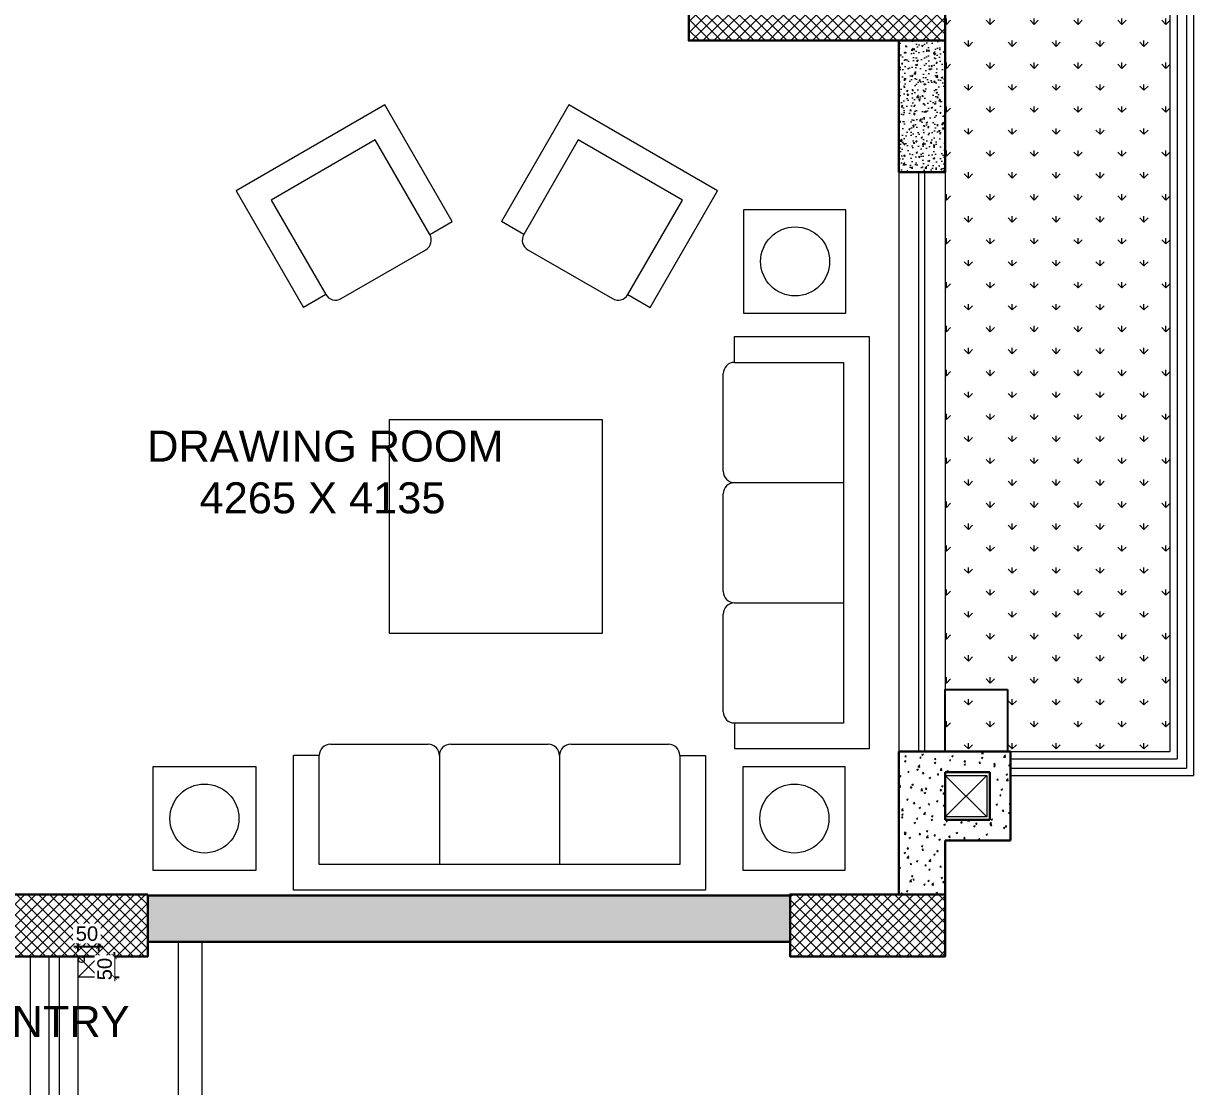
# Model space of a CAD drawing. Header units: millimetres. Extents: x 2919505 to 2966223, y -2460693 to -2283121.
# Drawn here: x 2951538 to 2957194, y -2301560 to -2296423 of the extents above; entities that cross this region are included whole.
import ezdxf

# ---------------------------------------------------------------- set-up
doc = ezdxf.new("R2010")
doc.units = ezdxf.units.MM
doc.header["$LTSCALE"] = 100
doc.header["$MEASUREMENT"] = 0
doc.header["$PDMODE"] = 67
doc.linetypes.add('DASHED2', pattern=[0.375, 0.25, -0.125])
doc.linetypes.add('HIDDEN', pattern=[0.375, 0.25, -0.125])
for name, color, linetype, lineweight in [('-AC-HVAC_TEXT', 7, 'Continuous', 15), ('ACC BLOCK', 211, 'Continuous', 30), ('COL H', 252, 'Continuous', 5), ('furniture', 5, 'Continuous', 18), ('MKG TEXT', 7, 'Continuous', 25), ('PROJ.', 7, 'DASHED2', 18), ('RAILING', 222, 'Continuous', 15), ('S-BALCONY HATCH', 34, 'Continuous', 5), ('Stairs', 2, 'Continuous', 18), ('text', 7, 'Continuous', 9), ('WALL HATCH', 43, 'Continuous', 5), ('win', 150, 'Continuous', 18)]:
    doc.layers.add(name, color=color, linetype=linetype, lineweight=lineweight)
doc.layers.add('cutout', color=7, linetype='HIDDEN', lineweight=20, true_color=0x0544ff)
doc.layers.add('STR. COLUMN', color=7, linetype='Continuous', lineweight=30, true_color=0xf50000)
doc.layers.add('DIM SECTION', color=1, linetype='Continuous')
doc.styles.get("Standard").update_dxf_attribs({"font": 'sanss___.ttf'})
doc.dimstyles.new('D100', dxfattribs={"dimtxt": 170, "dimasz": 100, "dimexe": 85, "dimexo": 85, "dimgap": 25, "dimtad": 3, "dimdec": 0, "dimrnd": 5, "dimtxsty": 'Standard', "dimblk": 'ARCHTICK', "dimcen": 100, "dimdle": 85, "dimclrd": 256, "dimclre": 256, "dimclrt": 256, "dimadec": 0, "dimazin": 0, "dimtfac": 1, "dimtdec": 0, "dimtmove": 1, "dimatfit": 3, "dimfxl": 1, "dimlwd": -1, "dimlwe": -1, "dimarcsym": 0})

# ---------------------------------------------------------------- blocks, each defined once
blk = doc.blocks.new('col12')
at = {"layer": 'COL H', "lineweight": 5}
h = blk.add_hatch(dxfattribs=at)
h.set_pattern_fill('ANSI37', color=256, scale=300)
h.paths.add_polyline_path([(2929934.3, -2444376.1), (2929934.3, -2444146.1), (2928694.7, -2444146.1), (2928694.7, -2444376.1)])
at = {"color": 4, "ltscale": 0.1}
blk.add_lwpolyline([(2929934.3, -2444376.1), (2929934.3, -2444146.1), (2928694.7, -2444146.1), (2928694.7, -2444376.1)], close=True, dxfattribs=at)
blk = doc.blocks.new('col-1')
at = {"layer": 'COL H', "lineweight": 5, "ltscale": 0.1}
h = blk.add_hatch(dxfattribs=at)
h.set_pattern_fill('ANSI37', color=256, scale=300)
h.paths.add_polyline_path([(2928694.7, -2448501.1), (2928694.7, -2448801.1), (2929444.7, -2448801.1), (2929444.7, -2448501.1)])
at = {"layer": 'STR. COLUMN', "color": 4}
blk.add_lwpolyline([(2928694.7, -2448501.1), (2928694.7, -2448801.1), (2929444.7, -2448801.1), (2929444.7, -2448501.1)], close=True, dxfattribs=at)
blk = doc.blocks.new('_ArchTick')
at = {"const_width": 0.15}
blk.add_lwpolyline([(-0.5, -0.5), (0.5, 0.5)], dxfattribs=at)
blk = doc.blocks.new('*D1882')
at = {"layer": 'DIM SECTION', "ltscale": 0.1, "transparency": 16777216}
for p, q in [((2951927.3, -2300931.3), (2952001.9, -2300931.3)), ((2951976.9, -2300911.3), (2951976.9, -2301051.3)), ((2951927.3, -2301031.3), (2952001.9, -2301031.3))]:
    blk.add_line(p, q, dxfattribs=at)
at = {"layer": 'DIM SECTION', "ltscale": 0.1, "transparency": 16777216, "insert": (2951931.1, -2300992.4), "char_height": 50, "attachment_point": 5, "rotation": 90, "bg_fill": 3, "box_fill_scale": 1.25, "bg_fill_color": 256, "bg_fill_true_color": 13158600, "bg_fill_transparency": 0}
blk.add_mtext('{\\H1.4x;50}', dxfattribs=at)
at = {"layer": 'Defpoints', "color": 0, "ltscale": 0.1, "transparency": 16777216}
for p in [(2951902.3, -2300931.3), (2951902.3, -2301031.3), (2951976.9, -2301031.3)]:
    blk.add_point(p, dxfattribs=at)
at = {"layer": 'DIM SECTION', "ltscale": 0.1, "transparency": 16777216, "xscale": 25, "yscale": 25, "zscale": 25}
for p, rotation in [((2951976.9, -2300931.3), 90), ((2951976.9, -2301031.3), 270)]:
    blk.add_blockref('_ArchTick', p, dxfattribs=dict(at, rotation=rotation))
blk = doc.blocks.new('*D1883')
at = {"layer": 'Defpoints', "color": 0, "ltscale": 0.1, "transparency": 16777216}
for p in [(2951802.3, -2300931.3), (2951902.3, -2300931.3)]:
    blk.add_point(p, dxfattribs=at)
at = {"layer": 'DIM SECTION', "ltscale": 0.1, "transparency": 16777216}
for p, q in [((2951782.3, -2300882.4), (2951922.3, -2300882.4)), ((2951802.3, -2300906.3), (2951802.3, -2300857.4)), ((2951902.3, -2300906.3), (2951902.3, -2300857.4))]:
    blk.add_line(p, q, dxfattribs=at)
at = {"layer": 'DIM SECTION', "ltscale": 0.1, "transparency": 16777216, "insert": (2951845.4, -2300821.4), "char_height": 50, "attachment_point": 5, "bg_fill": 3, "box_fill_scale": 1.25, "bg_fill_color": 256, "bg_fill_true_color": 13158600, "bg_fill_transparency": 0}
blk.add_mtext('{\\H1.4x;50}', dxfattribs=at)
at = {"layer": 'Defpoints', "color": 0, "ltscale": 0.1, "transparency": 16777216}
blk.add_point((2951902.3, -2300882.4), dxfattribs=at)
at = {"layer": 'DIM SECTION', "ltscale": 0.1, "transparency": 16777216, "xscale": 25, "yscale": 25, "zscale": 25, "rotation": 180}
blk.add_blockref('_ArchTick', (2951802.3, -2300882.4), dxfattribs=at)
at = {"layer": 'DIM SECTION', "ltscale": 0.1, "transparency": 16777216, "xscale": 25, "yscale": 25, "zscale": 25}
blk.add_blockref('_ArchTick', (2951902.3, -2300882.4), dxfattribs=at)

msp = doc.modelspace()

# ---------------------------------------------------------------- hatches: boundary and pattern name
at = {"layer": 'S-BALCONY HATCH'}
h = msp.add_hatch(dxfattribs=at)
h.set_pattern_fill('GRASS', color=256, scale=150, style=0)
h.set_pattern_definition([(90, (3841544.24, -1877785.68), (-106.066017, 106.066017), [28.125, -184.007034]), (45, (3841544.24, -1877785.68), (-106.066017, 106.066017), [28.125, -121.875]), (135, (3841544.24, -1877785.68), (-106.066017, -106.066017), [28.125, -121.875])])
h.paths.add_polyline_path([(2955619.2, -2293791.3), (2954984.2, -2293791.3), (2954984.2, -2294825.3), (2954984.2, -2296276.3), (2955993.8, -2296276.3), (2955993.8, -2299941.3), (2956308.8, -2299941.3), (2956308.8, -2299941.3), (2957078.8, -2299941.3), (2957078.8, -2294170.3), (2957078.8, -2294170.3), (2957078.8, -2293721.3), (2955993.8, -2293721.3), (2955990.4, -2293721.3), (2955619.2, -2293721.3)])
at = {"layer": 'WALL HATCH'}
h = msp.add_hatch(dxfattribs=at)
h.set_pattern_fill('AR-CONC', color=8, scale=10, style=0)
h.set_pattern_definition([(50, (36.665, 147869.8), (71.7260183, -6.2752135), [7.5, -82.5]), (355, (36.665, 147869.8), (-13.8751334, 75.2192134), [6, -66]), (100.4514445, (42.64, 147869.28), (57.8508847, 68.9439991), [6.3740192, -70.1142112]), (46.1842, (36.665, 147889.8), (106.724133, -16.551928), [11.25, -123.75]), (96.6356355, (45.56, 147888.42), (93.4661946, 97.41186), [9.5610342, -105.171376]), (351.184164, (36.67, 147889.8), (93.4661945, 97.41186), [9, -99]), (21, (46.665, 147884.8), (59.6907052, -40.2618891), [7.5, -82.5]), (326, (46.665, 147884.8), (24.3315332, 72.5150045), [6, -66]), (71.4514447, (51.64, 147881.446), (84.0222377, 32.2531153), [6.374019, -70.1142112]), (37.5, (36.665, 147869.8), (1.21598553, 33.28938538), [0, -65.2, 0, -67, 0, -66.25]), (7.5, (36.665, 147869.8), (26.30695374, 39.4411712), [0, -38.2, 0, -63.7, 0, -25.25]), (327.5, (14.365, 147869.8), (53.38224362, -2.25548717), [0, -25, 0, -78, 0, -103.5]), (317.5, (4.365, 147869.8), (58.31861693, 10.01049823), [0, -32.5, 0, -51.8, 0, -73.5])])
h.paths.add_polyline_path([(2955768.8, -2296506.3), (2955993.8, -2296506.3), (2955993.8, -2297141.3), (2955768.8, -2297141.3)])
h = msp.add_hatch(dxfattribs=at)
h.set_pattern_fill('AR-CONC', color=8, scale=10, style=0)
h.set_pattern_definition([(50, (1553.26, 147869.81), (71.7260183, -6.2752135), [7.5, -82.5]), (355, (1553.26, 147869.81), (-13.8751334, 75.2192134), [6, -66]), (100.4514445, (1559.24, 147869.29), (57.8508847, 68.9439991), [6.3740192, -70.1142112]), (46.1842, (1553.26, 147889.81), (106.724133, -16.551928), [11.25, -123.75]), (96.6356355, (1562.16, 147888.43), (93.4661946, 97.41186), [9.5610342, -105.171376]), (351.184164, (1553.26, 147889.81), (93.4661945, 97.41186), [9, -99]), (21, (1563.26, 147884.81), (59.6907052, -40.2618891), [7.5, -82.5]), (326, (1563.26, 147884.81), (24.3315332, 72.5150045), [6, -66]), (71.4514447, (1568.236, 147881.455), (84.0222377, 32.2531153), [6.374019, -70.1142112]), (37.5, (1553.261, 147869.81), (1.21598553, 33.28938538), [0, -65.2, 0, -67, 0, -66.25]), (7.5, (1553.26, 147869.81), (26.30695374, 39.4411712), [0, -38.2, 0, -63.7, 0, -25.25]), (327.5, (1530.961, 147869.81), (53.38224362, -2.25548717), [0, -25, 0, -78, 0, -103.5]), (317.5, (1520.96, 147869.81), (58.31861693, 10.01049823), [0, -32.5, 0, -51.8, 0, -73.5])])
h.paths.add_polyline_path([(2952139.2, -2300636.3), (2952139.2, -2300861.3), (2955243.8, -2300861.3), (2955243.8, -2300636.3)])

# ---------------------------------------------------------------- linework, layer by layer
at = {"layer": '-AC-HVAC_TEXT', "ltscale": 0.1}
msp.add_circle((2951818.9, -2300946.8), 13.9, dxfattribs=at)
at = {"layer": 'ACC BLOCK', "ltscale": 0.1}
for p, q in [((2955768.8, -2297141.3), (2955768.8, -2296506.3)), ((2955993.8, -2296506.3), (2955993.8, -2297141.3)), ((2955768.8, -2297141.3), (2955993.8, -2297141.3)), ((2955768.8, -2300631.3), (2955768.8, -2299941.3)), ((2955768.8, -2299941.3), (2956308.8, -2299941.3)), ((2956308.8, -2300371.7), (2956308.8, -2299941.3)), ((2955993.8, -2300041.3), (2956208.8, -2300041.3)), ((2955993.8, -2300271.7), (2955993.8, -2300041.3)), ((2956208.8, -2300271.7), (2956208.8, -2300041.3)), ((2955993.8, -2300271.7), (2956208.8, -2300271.7)), ((2955993.7, -2300631.3), (2955993.8, -2300371.7)), ((2955993.8, -2300371.7), (2956308.8, -2300371.7)), ((2952139.2, -2300636.3), (2955243.8, -2300636.3)), ((2952139.2, -2300861.3), (2955243.8, -2300861.3))]:
    msp.add_line(p, q, dxfattribs=at)
at = {"layer": 'cutout', "color": 160, "linetype": 'Continuous', "lineweight": 9, "ltscale": 0.1, "true_color": 0x0040ff}
for p, q in [((2955993.8, -2300056.3), (2956193.8, -2300256.7)), ((2955993.8, -2300256.7), (2956193.8, -2300056.3)), ((2951902.3, -2301031.3), (2951802.3, -2300931.3)), ((2951902.3, -2300931.3), (2951802.3, -2301031.3))]:
    msp.add_line(p, q, dxfattribs=at)
at = {"layer": 'cutout', "color": 160, "linetype": 'Continuous', "ltscale": 0.1, "true_color": 0x0040ff}
for points in [[(2955993.8, -2300056.3), (2956193.8, -2300056.3), (2956193.8, -2300256.7), (2955993.8, -2300256.7)], [(2951902.3, -2301031.3), (2951802.3, -2301031.3), (2951802.3, -2300931.3), (2951902.3, -2300931.3)]]:
    msp.add_lwpolyline(points, close=True, dxfattribs=at)
at = {"layer": 'furniture'}
for p, q in [((2953284.7, -2296816.5), (2952566.2, -2297231.4)), ((2953610.3, -2297380.4), (2953284.7, -2296816.5)), ((2954174.3, -2296816.5), (2953848.8, -2297380.4)), ((2954892.9, -2297231.4), (2954174.3, -2296816.5)), ((2953239, -2296986.3), (2952736, -2297276.7)), ((2953502.5, -2297442.7), (2953239, -2296986.3)), ((2953502.5, -2297442.7), (2953239, -2296986.3)), ((2954220, -2296986.3), (2953956.5, -2297442.7)), ((2954723, -2297276.7), (2954220, -2296986.3)), ((2952566.2, -2297231.4), (2952891.7, -2297795.3)), ((2954567.3, -2297795.3), (2954892.9, -2297231.4)), ((2952736, -2297276.7), (2952999.5, -2297733.1)), ((2954459.5, -2297733.1), (2954723, -2297276.7)), ((2954459.5, -2297733.1), (2954723, -2297276.7)), ((2953502.5, -2297442.7), (2953610.3, -2297380.4)), ((2953956.5, -2297442.7), (2953848.8, -2297380.4)), ((2953073.9, -2297753), (2953482.6, -2297517)), ((2953976.5, -2297517), (2954385.1, -2297753)), ((2952999.5, -2297733.1), (2952891.7, -2297795.3)), ((2954459.5, -2297733.1), (2954567.3, -2297795.3)), ((2954975.2, -2298061), (2954975.2, -2297936.5)), ((2954975.2, -2297936.5), (2955626.3, -2297936.5)), ((2955626.3, -2297936.5), (2955626.3, -2299927.8)), ((2954975.2, -2298061), (2955502.2, -2298061)), ((2955502.2, -2298061), (2955502.2, -2299803.4)), ((2954920.7, -2298587.3), (2954920.7, -2298115.4)), ((2954975.2, -2298641.8), (2955502.2, -2298641.8)), ((2954920.7, -2299168.1), (2954920.7, -2298696.2)), ((2954975.2, -2299222.6), (2955502.2, -2299222.6)), ((2954920.7, -2299748.9), (2954920.7, -2299277)), ((2955502.2, -2299803.4), (2954975.2, -2299803.4)), ((2954975.2, -2299803.4), (2954975.2, -2299927.8)), ((2953022.3, -2299906), (2953494.2, -2299906)), ((2953603.1, -2299906), (2954075, -2299906)), ((2954183.9, -2299906), (2954655.8, -2299906)), ((2952843.4, -2300611.6), (2952843.4, -2299960.5)), ((2952967.8, -2299960.5), (2952843.4, -2299960.5)), ((2952967.8, -2300487.5), (2952967.8, -2299960.5)), ((2953548.6, -2299960.5), (2953548.6, -2300487.5)), ((2954129.4, -2299960.5), (2954129.4, -2300487.5)), ((2954710.2, -2299960.5), (2954710.2, -2300487.5)), ((2954710.2, -2299960.5), (2954834.7, -2299960.5)), ((2954834.7, -2299960.5), (2954834.7, -2300611.6)), ((2955626.3, -2299927.8), (2954975.2, -2299927.8)), ((2954710.2, -2300487.5), (2952967.8, -2300487.5)), ((2954834.7, -2300611.6), (2952843.4, -2300611.6))]:
    msp.add_line(p, q, dxfattribs=at)
at = {"layer": 'furniture', "elevation": -6.4}
msp.add_lwpolyline([(2954336.9, -2299369), (2954336.9, -2298339.1), (2953306.2, -2298339.1), (2953306.2, -2299369)], close=True, dxfattribs=at)
at = {"layer": 'furniture'}
for centre in [(2955268, -2297573.2), (2952413.4, -2300264.8), (2955264.6, -2300264.8)]:
    msp.add_circle(centre, 166.7, dxfattribs=at)
for centre, start, end in [((2953455.4, -2297469.9), 300, 30), ((2954003.7, -2297469.9), 149.9971, 240), ((2953046.7, -2297705.9), 209.9971, 300), ((2954412.4, -2297705.9), 240, 330), ((2954975.2, -2298115.4), 89.9971, 180), ((2954975.2, -2298587.3), 180, 270), ((2954975.2, -2298696.2), 90, 180), ((2954975.2, -2299168.1), 180, 270), ((2954975.2, -2299277), 90, 180), ((2954975.2, -2299748.9), 180, 270.0029), ((2953022.3, -2299960.5), 90, 180.0029), ((2953494.2, -2299960.5), 360, 90), ((2953603.1, -2299960.5), 90, 180), ((2954075, -2299960.5), 360, 90), ((2954183.9, -2299960.5), 90, 180), ((2954655.8, -2299960.5), 359.9971, 90)]:
    msp.add_arc(centre, 54.4, start, end, dxfattribs=at)
for points in [[(2955513, -2297823.2), (2955513, -2297323.2), (2955018, -2297323.2), (2955018, -2297823.2)], [(2952163.4, -2300014.8), (2952163.4, -2300514.8), (2952663.4, -2300514.8), (2952663.4, -2300014.8)], [(2955014.6, -2300014.8), (2955014.6, -2300514.8), (2955509.6, -2300514.8), (2955509.6, -2300014.8)]]:
    msp.add_3dface(points, dxfattribs=at)
at = {"layer": 'MKG TEXT', "ltscale": 0.1}
msp.add_lwpolyline([(2956293.8, -2299641.3), (2956293.8, -2299941.3), (2955993.8, -2299941.3), (2955993.8, -2299641.3)], close=True, dxfattribs=at)
at = {"layer": 'PROJ.', "linetype": 'ByBlock', "ltscale": 10}
for p, q in [((2952287.3, -2302676.3), (2952287.3, -2300861.3)), ((2952402.3, -2302791.3), (2952402.3, -2300861.3))]:
    msp.add_line(p, q, dxfattribs=at)
at = {"layer": 'PROJ.', "ltscale": 10}
msp.add_line((2952402.3, -2302791.3), (2952402.3, -2300861.3), dxfattribs=at)
at = {"layer": 'RAILING'}
for p, q in [((2951572.6, -2302566.3), (2951572.6, -2300931.3)), ((2951662.6, -2302566.3), (2951662.6, -2300931.3)), ((2951712.6, -2302566.3), (2951712.6, -2300931.3)), ((2951802.6, -2302561.3), (2951802.6, -2300931.3))]:
    msp.add_line(p, q, dxfattribs=at)
at = {"layer": 'Stairs'}
for p, q in [((2957158.8, -2293641.3), (2957158.8, -2300021.3)), ((2957193.8, -2293606.3), (2957193.8, -2300056.3)), ((2957113.8, -2293686.3), (2957113.8, -2299976.3)), ((2957078.8, -2293721.3), (2957078.8, -2299941.3)), ((2956308.8, -2299941.3), (2957078.8, -2299941.3)), ((2956308.8, -2299976.3), (2957113.8, -2299976.3)), ((2956308.8, -2300021.3), (2957158.8, -2300021.3)), ((2956308.8, -2300056.3), (2957193.8, -2300056.3))]:
    msp.add_line(p, q, dxfattribs=at)
at = {"layer": 'WALL HATCH', "color": 8, "linetype": 'Continuous'}
for p, q in [((2955798.4, -2299965.8), (2955803.3, -2299960.1)), ((2955798.4, -2299965.8), (2955804.4, -2299966.4)), ((2955804.4, -2299966.4), (2955803.2, -2299960.1)), ((2955870.2, -2299972.1), (2955875, -2299966.4)), ((2955870.2, -2299972.1), (2955876.1, -2299972.6)), ((2955876.1, -2299972.7), (2955875, -2299966.4)), ((2955881, -2299955.2), (2955888.1, -2299952.5)), ((2955881, -2299955.2), (2955886, -2299958.6)), ((2955886, -2299958.6), (2955888, -2299952.5)), ((2955941.9, -2299978.4), (2955946.7, -2299972.7)), ((2955941.9, -2299978.4), (2955947.9, -2299978.9)), ((2955947.8, -2299979), (2955946.7, -2299972.7)), ((2956013.6, -2299984.7), (2956018.4, -2299978.9)), ((2956019.6, -2299985.2), (2956018.4, -2299979)), ((2956024.8, -2299963.2), (2956031.8, -2299960.5)), ((2956024.8, -2299963.2), (2956029.7, -2299966.6)), ((2956029.7, -2299966.6), (2956031.7, -2299960.5)), ((2956168.5, -2299951), (2956177.4, -2299952.4)), ((2956168.5, -2299971.2), (2956175.5, -2299968.6)), ((2956168.5, -2299971.2), (2956173.5, -2299974.6)), ((2956170.2, -2299949.3), (2956177.8, -2299941.3)), ((2956173.4, -2299974.6), (2956175.4, -2299968.6)), ((2956177.4, -2299952.4), (2956176.3, -2299942.9)), ((2956256, -2299941.3), (2956257.5, -2299942.3)), ((2956257.4, -2299942.3), (2956257.8, -2299941.3)), ((2956275.2, -2299967.6), (2956284.1, -2299969)), ((2956276.9, -2299965.9), (2956284.7, -2299957.7)), ((2956284.1, -2299968.9), (2956283, -2299959.4)), ((2955797, -2299987.5), (2955804, -2299984.8)), ((2955797, -2299987.5), (2955802, -2299990.8)), ((2955802, -2299990.8), (2955804, -2299984.8)), ((2955812.3, -2300041.1), (2955817.1, -2300035.3)), ((2955818.3, -2300041.6), (2955817.1, -2300035.4)), ((2955856.7, -2300027.7), (2955863.7, -2300025)), ((2955856.7, -2300027.7), (2955861.7, -2300031.1)), ((2955861.6, -2300015.4), (2955870.5, -2300016.7)), ((2955861.7, -2300031.1), (2955863.7, -2300025)), ((2955863.3, -2300013.6), (2955871, -2300005.5)), ((2955870.5, -2300016.7), (2955869.3, -2300007.2)), ((2955940.7, -2299995.5), (2955947.7, -2299992.8)), ((2955940.7, -2299995.5), (2955945.7, -2299998.8)), ((2955945.7, -2299998.8), (2955947.7, -2299992.8)), ((2955968.3, -2300031.9), (2955977.2, -2300033.3)), ((2955970, -2300030.2), (2955977.8, -2300022)), ((2955977.2, -2300033.3), (2955976.1, -2300023.8)), ((2956000.4, -2300035.7), (2956007.4, -2300033.1)), ((2956005.4, -2300039.1), (2956007.4, -2300033.1)), ((2956013.6, -2299984.7), (2956019.6, -2299985.2)), ((2956084.5, -2300003.5), (2956091.5, -2300000.8)), ((2956084.5, -2300003.5), (2956089.4, -2300006.8)), ((2956085.3, -2299990.9), (2956090.2, -2299985.2)), ((2956085.3, -2299990.9), (2956091.3, -2299991.5)), ((2956089.4, -2300006.8), (2956091.4, -2300000.8)), ((2956091.3, -2299991.5), (2956090.1, -2299985.2)), ((2956157.1, -2299997.2), (2956161.9, -2299991.5)), ((2956157.1, -2299997.2), (2956163.1, -2299997.7)), ((2956163, -2299997.8), (2956161.9, -2299991.5)), ((2956228.2, -2300011.5), (2956235.2, -2300008.8)), ((2956228.2, -2300011.5), (2956233.1, -2300014.9)), ((2956228.8, -2300003.5), (2956233.6, -2299997.8)), ((2956228.8, -2300003.5), (2956234.8, -2300004)), ((2956233.1, -2300014.9), (2956235.1, -2300008.8)), ((2956234.7, -2300004.1), (2956233.6, -2299997.8)), ((2956300.5, -2300009.8), (2956305.3, -2300004)), ((2956300.5, -2300009.8), (2956306.5, -2300010.3)), ((2956306.5, -2300010.3), (2956305.3, -2300004.1)), ((2955772.7, -2300060), (2955779.7, -2300057.3)), ((2955772.7, -2300060), (2955777.7, -2300063.3)), ((2955777.6, -2300063.3), (2955779.7, -2300057.3)), ((2955812.3, -2300041.1), (2955818.3, -2300041.6)), ((2955884, -2300047.3), (2955888.9, -2300041.6)), ((2955884, -2300047.3), (2955890, -2300047.9)), ((2955890, -2300047.9), (2955888.8, -2300041.6)), ((2955916.4, -2300068), (2955923.4, -2300065.3)), ((2955916.4, -2300068), (2955921.4, -2300071.4)), ((2955921.3, -2300071.4), (2955923.4, -2300065.3)), ((2955955.8, -2300053.6), (2955960.6, -2300047.9)), ((2955955.8, -2300053.6), (2955961.7, -2300054.1)), ((2955961.7, -2300054.2), (2955960.6, -2300047.9)), ((2956000.4, -2300035.7), (2956005.4, -2300039.1)), ((2956081.9, -2300041.3), (2956084.5, -2300038.6)), ((2956082.9, -2300041.3), (2956082.8, -2300040.3)), ((2956150.5, -2300041.3), (2956151.1, -2300041.1)), ((2956151, -2300041.3), (2956151.1, -2300041.1)), ((2956208.8, -2300082.1), (2956210.8, -2300081.3)), ((2956208.8, -2300087.4), (2956210.8, -2300081.3)), ((2956208.8, -2300087.3), (2956208.8, -2300087.4)), ((2956242.7, -2300078.7), (2956247.5, -2300073)), ((2956242.7, -2300078.7), (2956248.7, -2300079.2)), ((2956248.6, -2300079.3), (2956247.5, -2300073)), ((2956287.9, -2300051.8), (2956294.9, -2300049.1)), ((2956287.9, -2300051.8), (2956292.8, -2300055.1)), ((2956288.5, -2300081.6), (2956297.4, -2300082.9)), ((2956290.1, -2300079.8), (2956297.9, -2300071.7)), ((2956292.8, -2300055.1), (2956294.8, -2300049.1)), ((2956297.3, -2300082.9), (2956296.2, -2300073.4)), ((2955768.8, -2300112.9), (2955777, -2300114.1)), ((2955769.8, -2300111), (2955777.6, -2300102.9)), ((2955777, -2300114.1), (2955775.9, -2300104.6)), ((2955826.2, -2300116.3), (2955831, -2300110.5)), ((2955826.2, -2300116.3), (2955832.2, -2300116.8)), ((2955832.1, -2300116.8), (2955831, -2300110.6)), ((2955832.4, -2300100.3), (2955839.4, -2300097.6)), ((2955832.4, -2300100.3), (2955837.4, -2300103.6)), ((2955837.3, -2300103.6), (2955839.4, -2300097.6)), ((2955874.8, -2300129.3), (2955883.7, -2300130.7)), ((2955876.5, -2300127.6), (2955884.3, -2300119.5)), ((2955883.7, -2300130.7), (2955882.6, -2300121.2)), ((2955892.1, -2300140.5), (2955899.1, -2300137.8)), ((2955892.1, -2300140.5), (2955897.1, -2300143.9)), ((2955897, -2300143.9), (2955899, -2300137.8)), ((2955897.9, -2300122.6), (2955902.7, -2300116.8)), ((2955897.9, -2300122.6), (2955903.9, -2300123.1)), ((2955903.9, -2300123.1), (2955902.7, -2300116.8)), ((2955969.6, -2300128.8), (2955974.5, -2300123.1)), ((2955969.6, -2300128.8), (2955975.6, -2300129.4)), ((2955975.6, -2300129.4), (2955974.4, -2300123.1)), ((2955976.1, -2300108.3), (2955983.1, -2300105.6)), ((2955976.1, -2300108.3), (2955981.1, -2300111.6)), ((2955981, -2300111.6), (2955983.1, -2300105.6)), ((2955981.6, -2300145.9), (2955990.5, -2300147.2)), ((2955983.2, -2300144.1), (2955991, -2300136)), ((2955990.4, -2300147.2), (2955989.3, -2300137.7)), ((2956256.6, -2300153.9), (2956261.4, -2300148.2)), ((2956262.5, -2300154.5), (2956261.3, -2300148.2)), ((2956263.5, -2300124.3), (2956270.5, -2300121.6)), ((2956263.5, -2300124.3), (2956268.5, -2300127.6)), ((2956268.5, -2300127.6), (2956270.5, -2300121.6)), ((2955768.8, -2300184.7), (2955773.2, -2300179.5)), ((2955768.8, -2300185.3), (2955774.3, -2300185.7)), ((2955774.3, -2300185.8), (2955773.1, -2300179.5)), ((2955808.1, -2300172.8), (2955815.1, -2300170.1)), ((2955808.1, -2300172.8), (2955813, -2300176.1)), ((2955813, -2300176.1), (2955815, -2300170.1)), ((2955840.1, -2300191.5), (2955844.9, -2300185.8)), ((2955840.1, -2300191.5), (2955846, -2300192)), ((2955846, -2300192.1), (2955844.9, -2300185.8)), ((2955911.8, -2300197.8), (2955916.6, -2300192)), ((2955911.8, -2300197.8), (2955917.8, -2300198.3)), ((2955917.7, -2300198.3), (2955916.6, -2300192.1)), ((2955951.8, -2300180.8), (2955958.8, -2300178.1)), ((2955951.8, -2300180.8), (2955956.7, -2300184.1)), ((2955956.7, -2300184.1), (2955958.7, -2300178.1)), ((2955983.5, -2300204.1), (2955988.3, -2300198.3)), ((2955983.5, -2300204.1), (2955989.5, -2300204.6)), ((2955989.5, -2300204.6), (2955988.3, -2300198.3)), ((2956239.2, -2300196.8), (2956246.2, -2300194.1)), ((2956239.2, -2300196.8), (2956244.2, -2300200.1)), ((2956244.1, -2300200.1), (2956246.2, -2300194.1)), ((2956256.6, -2300153.9), (2956262.5, -2300154.5)), ((2956301.7, -2300195.5), (2956308.8, -2300196.6)), ((2956303.4, -2300193.8), (2956308.8, -2300188.2)), ((2955781.4, -2300226.7), (2955790.3, -2300228.1)), ((2955782.2, -2300260.4), (2955787, -2300254.7)), ((2955782.2, -2300260.4), (2955788.2, -2300261)), ((2955783, -2300225), (2955790.8, -2300216.9)), ((2955783.7, -2300245.3), (2955790.7, -2300242.6)), ((2955783.7, -2300245.3), (2955788.7, -2300248.6)), ((2955788.2, -2300261), (2955787, -2300254.7)), ((2955788.7, -2300248.6), (2955790.7, -2300242.6)), ((2955790.2, -2300228.1), (2955789.1, -2300218.6)), ((2955853.9, -2300266.7), (2955858.8, -2300261)), ((2955859.9, -2300267.3), (2955858.7, -2300261)), ((2955867.7, -2300213), (2955874.7, -2300210.3)), ((2955867.7, -2300213), (2955872.7, -2300216.4)), ((2955872.7, -2300216.4), (2955874.7, -2300210.3)), ((2955888.1, -2300243.3), (2955897, -2300244.7)), ((2955889.8, -2300241.5), (2955897.6, -2300233.4)), ((2955897, -2300244.6), (2955895.9, -2300235.1)), ((2955927.4, -2300253.3), (2955934.4, -2300250.6)), ((2955927.4, -2300253.3), (2955932.4, -2300256.6)), ((2955932.4, -2300256.6), (2955934.4, -2300250.6)), ((2956270.4, -2300229.2), (2956275.2, -2300223.4)), ((2956270.4, -2300229.2), (2956276.4, -2300229.7)), ((2956276.4, -2300229.7), (2956275.2, -2300223.4)), ((2956298.9, -2300237.1), (2956305.9, -2300234.4)), ((2956298.9, -2300237.1), (2956303.9, -2300240.4)), ((2956303.8, -2300240.4), (2956305.9, -2300234.4)), ((2955843.4, -2300285.5), (2955850.4, -2300282.9)), ((2955843.4, -2300285.5), (2955848.4, -2300288.9)), ((2955848.4, -2300288.9), (2955850.4, -2300282.9)), ((2955853.9, -2300266.7), (2955859.9, -2300267.2)), ((2955925.7, -2300273), (2955930.5, -2300267.3)), ((2955925.7, -2300273), (2955931.6, -2300273.5)), ((2955931.6, -2300273.6), (2955930.5, -2300267.3)), ((2955987.1, -2300293.6), (2955994.1, -2300290.9)), ((2955987.1, -2300293.6), (2955992.1, -2300296.9)), ((2955992.1, -2300296.9), (2955994.1, -2300290.9)), ((2955997.4, -2300279.3), (2956002.2, -2300273.5)), ((2955997.4, -2300279.3), (2956003.4, -2300279.8)), ((2956003.3, -2300279.8), (2956002.2, -2300273.6)), ((2956069.1, -2300285.5), (2956073.9, -2300279.8)), ((2956069.1, -2300285.5), (2956075.1, -2300286.1)), ((2956075.1, -2300286.1), (2956073.9, -2300279.8)), ((2956101.5, -2300276.4), (2956110.4, -2300277.8)), ((2956103.2, -2300274.6), (2956106, -2300271.7)), ((2956110.4, -2300277.7), (2956109.7, -2300271.7)), ((2956130.8, -2300301.6), (2956137.8, -2300298.9)), ((2956130.8, -2300301.6), (2956135.8, -2300304.9)), ((2956135.8, -2300304.9), (2956137.8, -2300298.9)), ((2956140.8, -2300291.8), (2956145.7, -2300286.1)), ((2956140.8, -2300291.8), (2956146.8, -2300292.3)), ((2956146.8, -2300292.4), (2956145.6, -2300286.1)), ((2956208.3, -2300292.9), (2956217.2, -2300294.3)), ((2956209.9, -2300291.2), (2956217.7, -2300283.1)), ((2956212.6, -2300298.1), (2956217.4, -2300292.4)), ((2956212.6, -2300298.1), (2956218.6, -2300298.6)), ((2956214.9, -2300269.3), (2956221.9, -2300266.6)), ((2956214.9, -2300269.3), (2956219.8, -2300272.7)), ((2956217.1, -2300294.3), (2956216, -2300284.8)), ((2956218.5, -2300298.7), (2956217.4, -2300292.4)), ((2956219.8, -2300272.7), (2956221.8, -2300266.6)), ((2956274.6, -2300309.6), (2956281.6, -2300306.9)), ((2956274.6, -2300309.6), (2956279.5, -2300312.9)), ((2956279.5, -2300312.9), (2956281.5, -2300306.9)), ((2956284.3, -2300304.4), (2956289.1, -2300298.6)), ((2956284.3, -2300304.4), (2956290.3, -2300304.9)), ((2956290.2, -2300304.9), (2956289.1, -2300298.7)), ((2955794.6, -2300340.7), (2955803.5, -2300342.1)), ((2955796.1, -2300335.7), (2955800.9, -2300329.9)), ((2955796.1, -2300335.7), (2955802.1, -2300336.2)), ((2955796.3, -2300338.9), (2955804.1, -2300330.8)), ((2955802, -2300336.2), (2955800.9, -2300330)), ((2955803.5, -2300342), (2955802.4, -2300332.5)), ((2955819.1, -2300358.1), (2955826.1, -2300355.4)), ((2955819.1, -2300358.1), (2955824.1, -2300361.4)), ((2955824, -2300361.4), (2955826.1, -2300355.4)), ((2955867.8, -2300341.9), (2955872.6, -2300336.2)), ((2955867.8, -2300341.9), (2955873.8, -2300342.5)), ((2955873.8, -2300342.5), (2955872.6, -2300336.2)), ((2955901.4, -2300357.2), (2955910.3, -2300358.6)), ((2955903, -2300355.5), (2955910.8, -2300347.4)), ((2955903.1, -2300325.8), (2955910.1, -2300323.1)), ((2955903.1, -2300325.8), (2955908.1, -2300329.2)), ((2955908, -2300329.2), (2955910.1, -2300323.1)), ((2955910.2, -2300358.6), (2955909.1, -2300349.1)), ((2955939.5, -2300348.2), (2955944.4, -2300342.5)), ((2955939.5, -2300348.2), (2955945.5, -2300348.7)), ((2955945.5, -2300348.8), (2955944.3, -2300342.5)), ((2955962.8, -2300366.1), (2955969.8, -2300363.4)), ((2955962.8, -2300366.1), (2955967.8, -2300369.4)), ((2955967.7, -2300369.4), (2955969.8, -2300363.4)), ((2956010.1, -2300371.7), (2956017.5, -2300363.9)), ((2956011.3, -2300354.5), (2956016.1, -2300348.7)), ((2956011.3, -2300354.5), (2956017.2, -2300355)), ((2956016.6, -2300371.7), (2956015.8, -2300365.6)), ((2956017.2, -2300355), (2956016.1, -2300348.8)), ((2956046.8, -2300333.8), (2956053.8, -2300331.1)), ((2956046.8, -2300333.8), (2956051.8, -2300337.2)), ((2956051.8, -2300337.2), (2956053.8, -2300331.1)), ((2956083, -2300360.8), (2956087.8, -2300355)), ((2956083, -2300360.8), (2956089, -2300361.3)), ((2956088.9, -2300361.3), (2956087.8, -2300355.1)), ((2956112.6, -2300371.7), (2956113.5, -2300371.4)), ((2956113.4, -2300371.7), (2956113.5, -2300371.4)), ((2956154.7, -2300367), (2956159.5, -2300361.3)), ((2956154.7, -2300367), (2956160.7, -2300367.6)), ((2956160.7, -2300367.6), (2956159.5, -2300361.3)), ((2956190.5, -2300341.8), (2956197.5, -2300339.1)), ((2956190.5, -2300341.8), (2956195.5, -2300345.2)), ((2956195.5, -2300345.2), (2956197.5, -2300339.1)), ((2956227.8, -2300371.7), (2956231.3, -2300367.6)), ((2956232, -2300371.7), (2956231.2, -2300367.6)), ((2955794.8, -2300430.6), (2955801.8, -2300427.9)), ((2955794.8, -2300430.6), (2955799.7, -2300433.9)), ((2955799.7, -2300433.9), (2955801.7, -2300427.9)), ((2955810, -2300410.9), (2955814.8, -2300405.1)), ((2955810, -2300410.9), (2955815.9, -2300411.4)), ((2955815.9, -2300411.4), (2955814.8, -2300405.2)), ((2955878.8, -2300398.3), (2955885.8, -2300395.6)), ((2955878.8, -2300398.3), (2955883.7, -2300401.7)), ((2955881.7, -2300417.2), (2955886.5, -2300411.4)), ((2955881.7, -2300417.2), (2955887.7, -2300417.7)), ((2955883.7, -2300401.7), (2955885.7, -2300395.6)), ((2955887.6, -2300417.7), (2955886.5, -2300411.4)), ((2955953.4, -2300423.4), (2955958.2, -2300417.7)), ((2955953.4, -2300423.4), (2955959.4, -2300424)), ((2955959.4, -2300424), (2955958.2, -2300417.7)), ((2955807.9, -2300454.7), (2955816.8, -2300456)), ((2955809.6, -2300452.9), (2955817.3, -2300444.8)), ((2955816.8, -2300456), (2955815.7, -2300446.5)), ((2955823.8, -2300486.1), (2955828.7, -2300480.4)), ((2955823.8, -2300486.1), (2955829.8, -2300486.6)), ((2955829.8, -2300486.7), (2955828.6, -2300480.4)), ((2955854.4, -2300470.8), (2955861.4, -2300468.1)), ((2955854.4, -2300470.8), (2955859.4, -2300474.2)), ((2955859.4, -2300474.2), (2955861.4, -2300468.1)), ((2955895.6, -2300492.4), (2955900.4, -2300486.6)), ((2955901.5, -2300492.9), (2955900.4, -2300486.7)), ((2955914.6, -2300471.2), (2955923.5, -2300472.6)), ((2955916.3, -2300469.5), (2955924.1, -2300461.3)), ((2955923.5, -2300472.6), (2955922.4, -2300463.1)), ((2955938.5, -2300438.6), (2955945.5, -2300435.9)), ((2955938.5, -2300438.6), (2955943.4, -2300441.9)), ((2955943.4, -2300441.9), (2955945.4, -2300435.9)), ((2955770.4, -2300503.1), (2955777.4, -2300500.4)), ((2955770.4, -2300503.1), (2955775.4, -2300506.4)), ((2955775.4, -2300506.4), (2955777.4, -2300500.4)), ((2955830.1, -2300543.4), (2955837.1, -2300540.7)), ((2955830.1, -2300543.4), (2955835.1, -2300546.7)), ((2955835.1, -2300546.7), (2955837.1, -2300540.7)), ((2955895.6, -2300492.4), (2955901.5, -2300492.9)), ((2955914.1, -2300511.1), (2955921.1, -2300508.4)), ((2955914.1, -2300511.1), (2955919.1, -2300514.5)), ((2955919.1, -2300514.5), (2955921.1, -2300508.4)), ((2955967.3, -2300498.7), (2955972.1, -2300492.9)), ((2955967.3, -2300498.7), (2955973.3, -2300499.2)), ((2955973.2, -2300499.2), (2955972.1, -2300492.9)), ((2955768.8, -2300551.8), (2955770.8, -2300549.3)), ((2955768.8, -2300555.3), (2955772, -2300555.6)), ((2955771.9, -2300555.6), (2955770.8, -2300549.3)), ((2955821.2, -2300568.6), (2955830, -2300570)), ((2955822.8, -2300566.9), (2955830.6, -2300558.8)), ((2955830, -2300570), (2955828.9, -2300560.5)), ((2955837.7, -2300561.3), (2955842.5, -2300555.6)), ((2955837.7, -2300561.3), (2955843.7, -2300561.8)), ((2955843.7, -2300561.9), (2955842.5, -2300555.6)), ((2955889.8, -2300583.6), (2955896.8, -2300580.9)), ((2955889.8, -2300583.6), (2955894.8, -2300587)), ((2955894.7, -2300587), (2955896.8, -2300580.9)), ((2955909.4, -2300567.6), (2955914.3, -2300561.9)), ((2955909.4, -2300567.6), (2955915.4, -2300568.1)), ((2955915.4, -2300568.2), (2955914.2, -2300561.9)), ((2955927.9, -2300585.2), (2955936.8, -2300586.6)), ((2955929.5, -2300583.4), (2955937.3, -2300575.3)), ((2955936.7, -2300586.5), (2955935.6, -2300577)), ((2955973.8, -2300551.4), (2955980.8, -2300548.7)), ((2955973.8, -2300551.4), (2955978.8, -2300554.7)), ((2955978.8, -2300554.7), (2955980.8, -2300548.7)), ((2955981.2, -2300573.9), (2955986, -2300568.1)), ((2955981.2, -2300573.9), (2955987.1, -2300574.4)), ((2955987.1, -2300574.4), (2955986, -2300568.2)), ((2955779.9, -2300630.3), (2955784.7, -2300624.5)), ((2955779.9, -2300630.3), (2955785.8, -2300630.8)), ((2955785.8, -2300630.8), (2955784.7, -2300624.6)), ((2955805.8, -2300615.9), (2955812.8, -2300613.2)), ((2955805.8, -2300615.9), (2955810.8, -2300619.2)), ((2955810.7, -2300619.2), (2955812.7, -2300613.2)), ((2955856, -2300631.3), (2955856.4, -2300630.8)), ((2955856.5, -2300631.3), (2955856.4, -2300630.8)), ((2955949.5, -2300623.9), (2955956.5, -2300621.2)), ((2955949.5, -2300623.9), (2955954.5, -2300627.2)), ((2955954.4, -2300627.2), (2955956.5, -2300621.2))]:
    msp.add_line(p, q, dxfattribs=at)
at = {"layer": 'win'}
for p, q in [((2955768.8, -2297141.3), (2955768.8, -2299941.3)), ((2955863.8, -2297141.3), (2955863.8, -2299941.3)), ((2955893.8, -2297141.3), (2955893.8, -2299941.3)), ((2955993.8, -2297141.3), (2955993.8, -2299941.3))]:
    msp.add_line(p, q, dxfattribs=at)

# ---------------------------------------------------------------- block references
at = {"layer": 'STR. COLUMN'}
msp.add_blockref('col12', (26059.5, 147869.8), dxfattribs=at)
at = {"layer": 'STR. COLUMN', "xscale": -1}
for p in [(5880833.9, 147869.8), (5884688.5, 147869.8)]:
    msp.add_blockref('col-1', p, dxfattribs=at)

# ---------------------------------------------------------------- texts
at = {"layer": 'text', "ltscale": 10, "char_height": 150}
for s, insert, width, attachment_point in [('\\pi49.691;DRAWING ROOM\\P\\pi302.78;4265 X 4135', (2952087.1, -2298390.4), 1758.024, 1), ('ENTRY', (2952051.6, -2301170.5), 1607.863, 3)]:
    msp.add_mtext(s, dxfattribs=dict(at, insert=insert, width=width, attachment_point=attachment_point))

# ---------------------------------------------------------------- next in the draw order: dimensions: what is measured, and where the dimension line sits
at = {"layer": 'DIM SECTION', "ltscale": 0.1}
dim = msp.add_linear_dim(base=(2951976.9, -2301031.3), p1=(2951902.3, -2300931.3), p2=(2951902.3, -2301031.3), angle=90, text='{\\H1.4x;50}', dimstyle='D100', override={"dimtxt": 50, "dimasz": 25, "dimexe": 25, "dimexo": 25, "dimdle": 20, "dimfxl": 600, "dimfxlon": 1, "dimtfill": 1, "dimarcsym": 1}, dxfattribs=at)
dim.commit()
dim.dimension.update_dxf_attribs({"geometry": '*D1882', "text_midpoint": (2951992.1, -2300992.4), "dimtype": 160})

# ---------------------------------------------------------------- next in the draw order: dimensions: what is measured, and where the dimension line sits
dim = msp.add_linear_dim(base=(2951902.3, -2300882.4), p1=(2951802.3, -2300931.3), p2=(2951902.3, -2300931.3), angle=180, text='{\\H1.4x;50}', dimstyle='D100', override={"dimtxt": 50, "dimasz": 25, "dimexe": 25, "dimexo": 25, "dimdle": 20, "dimfxl": 600, "dimfxlon": 1, "dimtfill": 1, "dimarcsym": 1}, dxfattribs=at)
dim.commit()
dim.dimension.update_dxf_attribs({"geometry": '*D1883', "text_midpoint": (2951845.4, -2300882.4), "dimtype": 160})

doc.saveas('drawing.dxf')
